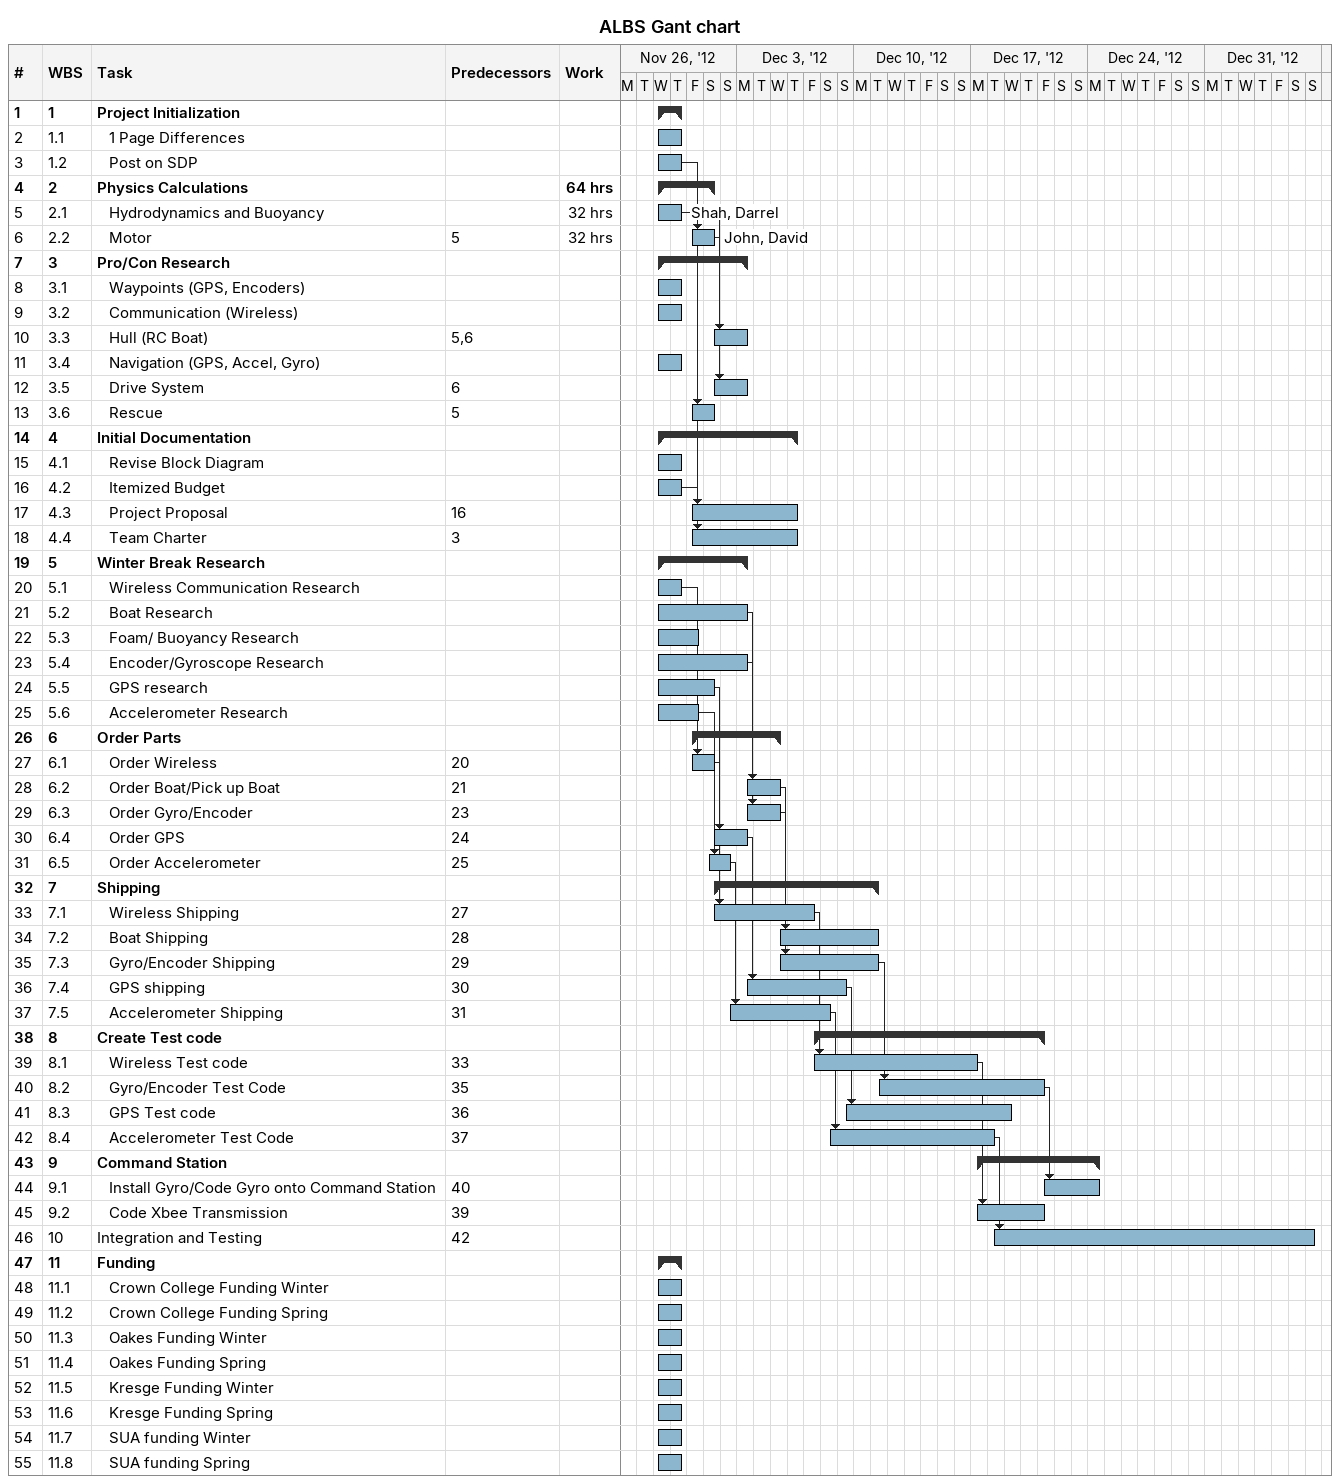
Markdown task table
ALBS Gant chart

| ID | WBS | Task | Start | Finish | Predecessors | Resources | Work (h) |
|---|---|---|---|---|---|---|---|
| 1 | 1 | **Project Initialization** | 2012-11-28 | 2012-11-29 |  |  |  |
| 2 | 1.1 | 1 Page Differences | 2012-11-28 | 2012-11-29 |  |  |  |
| 3 | 1.2 | Post on SDP | 2012-11-28 | 2012-11-29 |  |  |  |
| 4 | 2 | **Physics Calculations** | 2012-11-28 | 2012-12-01 |  |  | 64 |
| 5 | 2.1 | Hydrodynamics and Buoyancy | 2012-11-28 | 2012-11-29 |  | Shah, Darrel | 32 |
| 6 | 2.2 | Motor | 2012-11-30 | 2012-12-01 | 5 | John, David | 32 |
| 7 | 3 | **Pro/Con Research** | 2012-11-28 | 2012-12-03 |  |  |  |
| 8 | 3.1 | Waypoints (GPS, Encoders) | 2012-11-28 | 2012-11-29 |  |  |  |
| 9 | 3.2 | Communication (Wireless) | 2012-11-28 | 2012-11-29 |  |  |  |
| 10 | 3.3 | Hull (RC Boat) | 2012-12-01 | 2012-12-03 | 5, 6 |  |  |
| 11 | 3.4 | Navigation (GPS, Accel, Gyro) | 2012-11-28 | 2012-11-29 |  |  |  |
| 12 | 3.5 | Drive System | 2012-12-01 | 2012-12-03 | 6 |  |  |
| 13 | 3.6 | Rescue | 2012-11-30 | 2012-12-01 | 5 |  |  |
| 14 | 4 | **Initial Documentation** | 2012-11-28 | 2012-12-06 |  |  |  |
| 15 | 4.1 | Revise Block Diagram | 2012-11-28 | 2012-11-29 |  |  |  |
| 16 | 4.2 | Itemized Budget | 2012-11-28 | 2012-11-29 |  |  |  |
| 17 | 4.3 | Project Proposal | 2012-11-30 | 2012-12-06 | 16 |  |  |
| 18 | 4.4 | Team Charter | 2012-11-30 | 2012-12-06 | 3 |  |  |
| 19 | 5 | **Winter Break Research** | 2012-11-28 | 2012-12-03 |  |  |  |
| 20 | 5.1 | Wireless Communication Research | 2012-11-28 | 2012-11-29 |  |  |  |
| 21 | 5.2 | Boat Research | 2012-11-28 | 2012-12-03 |  |  |  |
| 22 | 5.3 | Foam/ Buoyancy Research | 2012-11-28 | 2012-11-30 |  |  |  |
| 23 | 5.4 | Encoder/Gyroscope Research | 2012-11-28 | 2012-12-03 |  |  |  |
| 24 | 5.5 | GPS research | 2012-11-28 | 2012-12-01 |  |  |  |
| 25 | 5.6 | Accelerometer Research | 2012-11-28 | 2012-11-30 |  |  |  |
| 26 | 6 | **Order Parts** | 2012-11-30 | 2012-12-05 |  |  |  |
| 27 | 6.1 | Order Wireless | 2012-11-30 | 2012-12-01 | 20 |  |  |
| 28 | 6.2 | Order Boat/Pick up Boat | 2012-12-03 | 2012-12-05 | 21 |  |  |
| 29 | 6.3 | Order Gyro/Encoder | 2012-12-03 | 2012-12-05 | 23 |  |  |
| 30 | 6.4 | Order GPS | 2012-12-01 | 2012-12-03 | 24 |  |  |
| 31 | 6.5 | Order Accelerometer | 2012-12-01 | 2012-12-02 | 25 |  |  |
| 32 | 7 | **Shipping** | 2012-12-01 | 2012-12-11 |  |  |  |
| 33 | 7.1 | Wireless Shipping | 2012-12-01 | 2012-12-07 | 27 |  |  |
| 34 | 7.2 | Boat Shipping | 2012-12-05 | 2012-12-11 | 28 |  |  |
| 35 | 7.3 | Gyro/Encoder Shipping | 2012-12-05 | 2012-12-11 | 29 |  |  |
| 36 | 7.4 | GPS shipping | 2012-12-03 | 2012-12-09 | 30 |  |  |
| 37 | 7.5 | Accelerometer Shipping | 2012-12-02 | 2012-12-08 | 31 |  |  |
| 38 | 8 | **Create Test code** | 2012-12-07 | 2012-12-21 |  |  |  |
| 39 | 8.1 | Wireless Test code | 2012-12-07 | 2012-12-17 | 33 |  |  |
| 40 | 8.2 | Gyro/Encoder Test Code | 2012-12-11 | 2012-12-21 | 35 |  |  |
| 41 | 8.3 | GPS Test code | 2012-12-09 | 2012-12-19 | 36 |  |  |
| 42 | 8.4 | Accelerometer Test Code | 2012-12-08 | 2012-12-18 | 37 |  |  |
| 43 | 9 | **Command Station** | 2012-12-17 | 2012-12-24 |  |  |  |
| 44 | 9.1 | Install Gyro/Code Gyro onto Command Station | 2012-12-21 | 2012-12-24 | 40 |  |  |
| 45 | 9.2 | Code Xbee Transmission | 2012-12-17 | 2012-12-21 | 39 |  |  |
| 46 | 10 | Integration and Testing | 2012-12-18 | 2013-01-06 | 42 |  |  |
| 47 | 11 | **Funding** | 2012-11-28 | 2012-11-29 |  |  |  |
| 48 | 11.1 | Crown College Funding Winter | 2012-11-28 | 2012-11-29 |  |  |  |
| 49 | 11.2 | Crown College Funding Spring | 2012-11-28 | 2012-11-29 |  |  |  |
| 50 | 11.3 | Oakes Funding Winter | 2012-11-28 | 2012-11-29 |  |  |  |
| 51 | 11.4 | Oakes Funding Spring | 2012-11-28 | 2012-11-29 |  |  |  |
| 52 | 11.5 | Kresge Funding Winter | 2012-11-28 | 2012-11-29 |  |  |  |
| 53 | 11.6 | Kresge Funding Spring | 2012-11-28 | 2012-11-29 |  |  |  |
| 54 | 11.7 | SUA funding Winter | 2012-11-28 | 2012-11-29 |  |  |  |
| 55 | 11.8 | SUA funding Spring | 2012-11-28 | 2012-11-29 |  |  |  |
